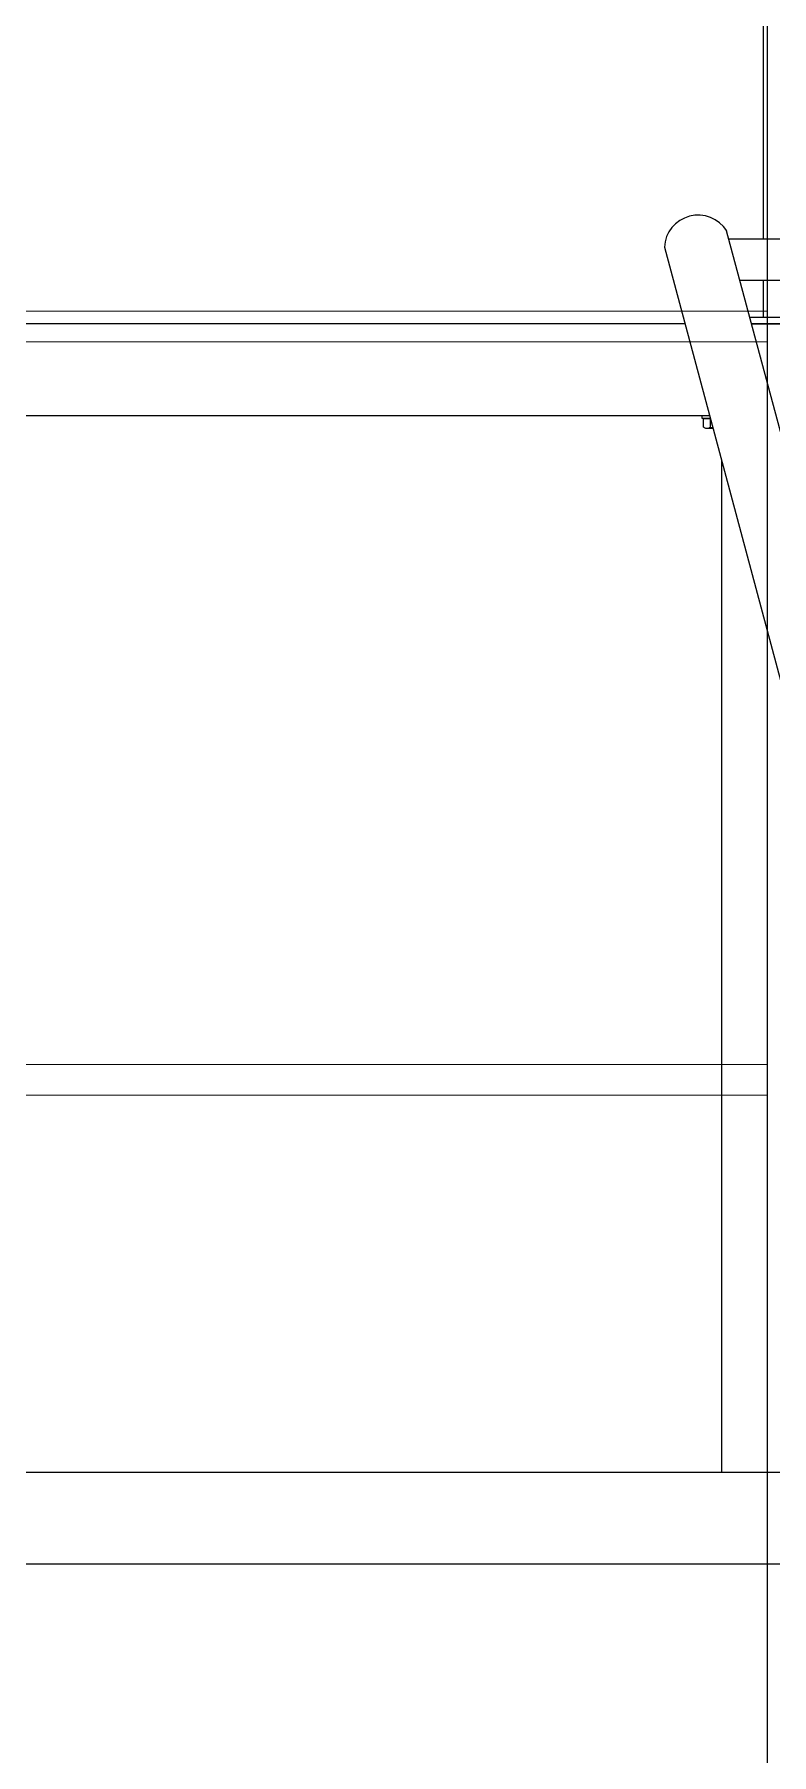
# Model space of a CAD drawing. Header units: millimetres. Extents: x -4055 to 2481, y -3840 to 2533.
# Drawn here: x -545 to -64, y -1459 to -336 of the extents above; entities that cross this region are included whole.
import ezdxf

# ---------------------------------------------------------------- set-up
doc = ezdxf.new("R2010")
doc.units = ezdxf.units.MM
doc.layers.add('DIKOM_ОБЪЕКТ', color=7, linetype='Continuous')

msp = doc.modelspace()

# ---------------------------------------------------------------- linework, layer by layer
at = {"layer": 'DIKOM_ОБЪЕКТ'}
for p, q in [((-66.7, 1937.2), (-66.7, -1986.8)), ((-69, -469.5), (-69, 471.2)), ((-6.8, -786), (-93.1, -464.1)), ((37.9, -469.5), (-91.7, -469.5)), ((-133.7, -474.8), (-47, -798.4)), ((38.4, -496.5), (-84.4, -496.5)), ((-69, -520.8), (-69, -496.5)), ((-66.7, -516.9), (-2046.5, -515.9)), ((-120.3, -524.8), (-907.5, -524.8)), ((6, -520.8), (-77.9, -520.8)), ((-56.5, -524.8), (-76.8, -524.8)), ((-76.8, -524.8), (6, -524.8)), ((-66.7, -536.9), (-2046.5, -535.9)), ((-926.5, -584.8), (-104.2, -584.8)), ((-109, -586.8), (-109, -584.8)), ((-109, -584.8), (-104.2, -584.8)), ((-103.7, -586.8), (-109, -586.8)), ((-108.3, -592.3), (-108.3, -586.8)), ((-108.3, -586.8), (-103.7, -586.8)), ((-106.6, -593.2), (-108.3, -592.3)), ((-102, -593.2), (-106.6, -593.2)), ((-103.7, -592.3), (-103.7, -586.8)), ((-96.5, -613.6), (-96.5, -1274.8)), ((-66.7, -1008.9), (-2046.5, -1007.9)), ((-66.7, -1028.9), (-2046.5, -1027.9)), ((-838.5, -1274.8), (-56.5, -1274.8)), ((-833.5, -1334.8), (-56.5, -1334.8))]:
    msp.add_line(p, q, dxfattribs=at)
for centre, radius, start, end in [((-111.7, -476), 22.1, 32.5243, 176.8365), ((-105.9, -589.9), 3.24, 240.866, 313.3168), ((-99, -581.5), 11.8, 246.8627, 254.9722)]:
    msp.add_arc(centre, radius, start, end, dxfattribs=at)

doc.saveas('drawing.dxf')
